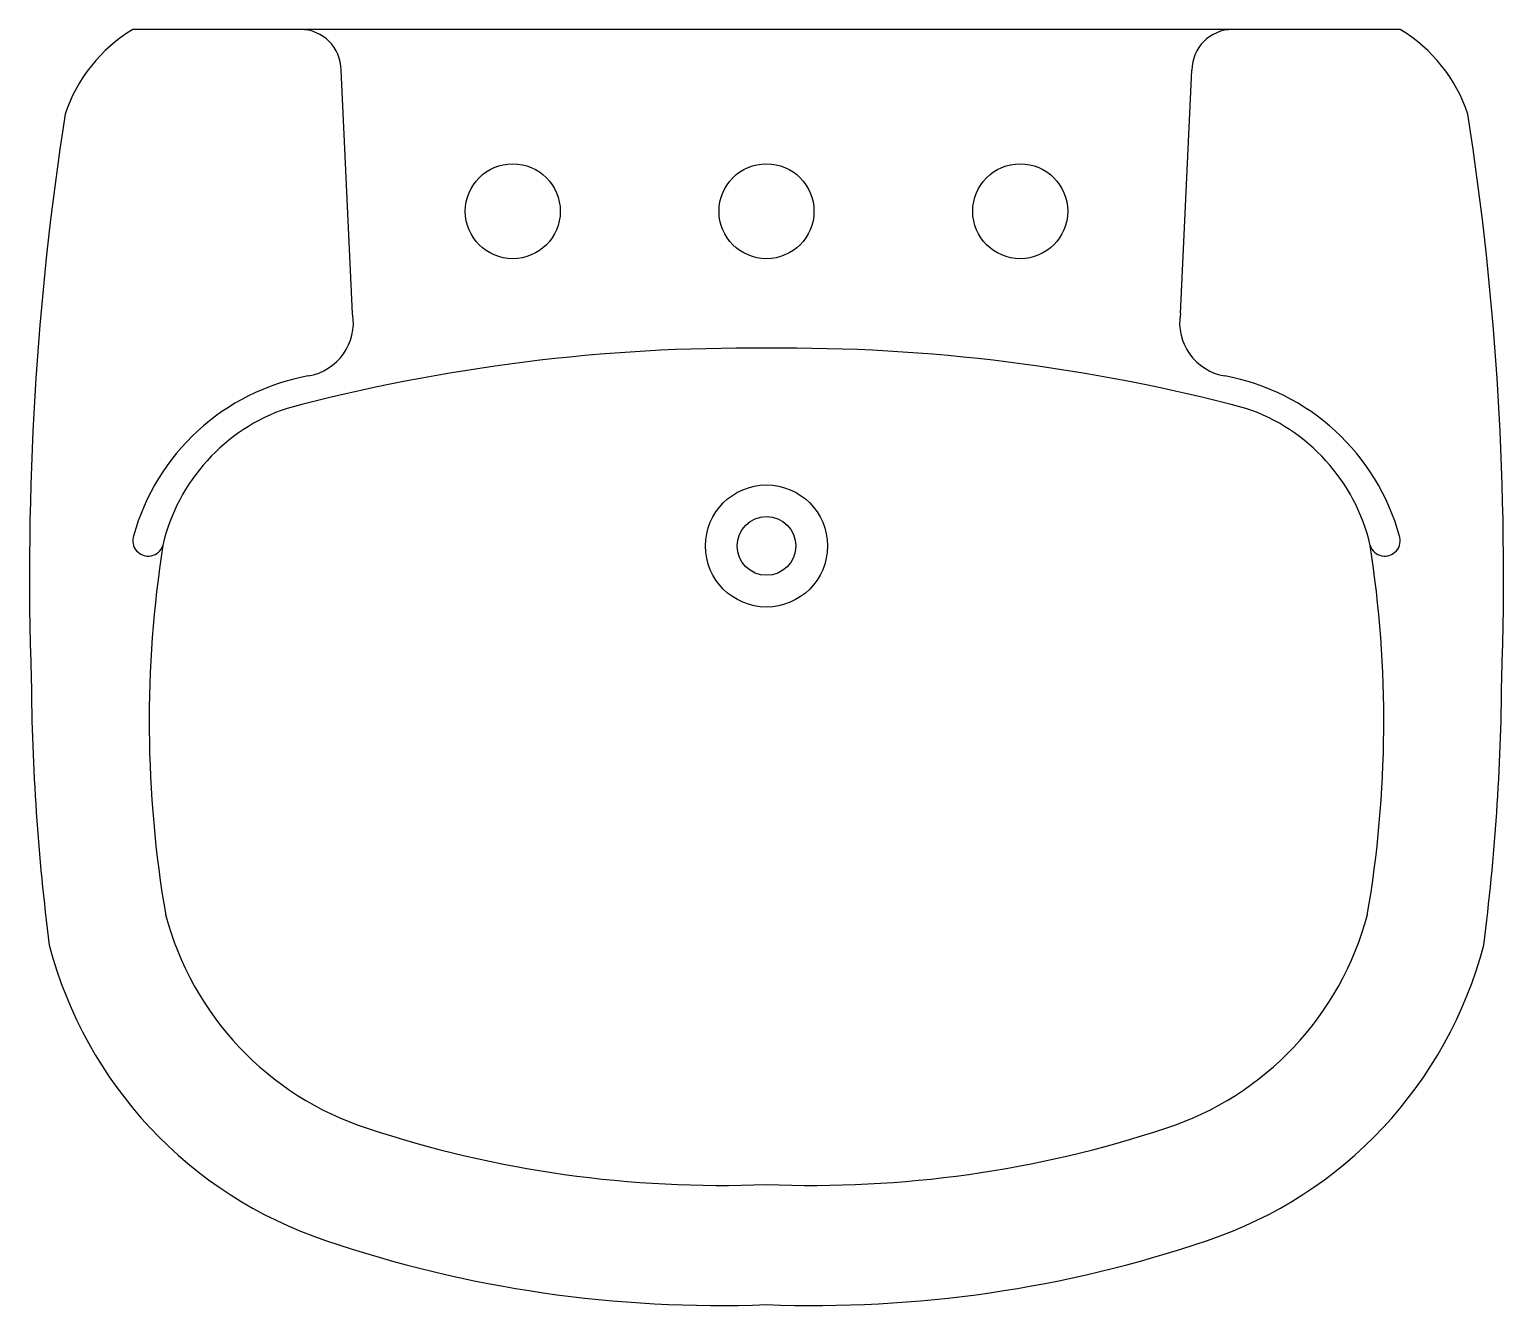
# Model space of a CAD drawing. Extents: x -825.518 to -824.975, y 509.525 to 509.995.
import ezdxf

# ---------------------------------------------------------------- set-up
doc = ezdxf.new("R2010")
doc.units = 0
doc.header["$LTSCALE"] = 50
doc.header["$MEASUREMENT"] = 0
doc.layers.add('A-PECAS', color=2, linetype='CONTINUOUS')

msp = doc.modelspace()

# ---------------------------------------------------------------- linework, layer by layer
at = {"layer": 'A-PECAS'}
msp.add_line((-825.0131598877265, 509.9952362131684), (-825.4803016603491, 509.9952362131684), dxfattribs=at)
at = {"layer": 'A-PECAS', "color": 1}
for p, q in [((-825.3992601806422, 509.8905500128708), (-825.403489008554, 509.9802362131684)), ((-825.0942013674335, 509.8905500128708), (-825.0899725395217, 509.9802362131684))]:
    msp.add_line(p, q, dxfattribs=at)
for centre, radius in [((-825.3402307740378, 509.9282373043218), 0.0175), ((-825.2467307740378, 509.9282373043218), 0.0175), ((-825.1532307740379, 509.9282373043218), 0.0175), ((-825.2467307740378, 509.8048641553844), 0.0225), ((-825.2467307740378, 509.8048641553844), 0.01081333829075447)]:
    msp.add_circle(centre, radius, dxfattribs=at)
at = {"layer": 'A-PECAS'}
for centre, radius, start, end in [((-825.4503905093816, 509.9457858442055), 0.05779287103757531, 121.1685754061517, 161.5976559717309), ((-825.043071038694, 509.9457858442055), 0.05779287103757531, 18.40234402826911, 58.83142459384829), ((-824.4126926928185, 509.794142972756), 1.105655816874011, 171.1614533497235, 181.9902982298156), ((-826.0807688552571, 509.794142972756), 1.105655816874011, 358.0097017701844, 8.83854665027651), ((-824.7068765239001, 509.7614684867034), 0.8108251813546982, 180.4045691485756, 187.3502034758919), ((-825.7865850241756, 509.7614684867034), 0.8108251813546982, 352.6497965241081, 359.5954308514244), ((-825.359535170365, 509.6974357996604), 0.1566186865463451, 194.6833295228882, 251.4939426829213), ((-825.1339263777106, 509.6974357996604), 0.1566186865463451, 288.5060573170787, 345.3166704771118), ((-825.264033467175, 509.9760288677713), 0.4511235051147663, 251.2225899955349, 272.1980998668912), ((-825.2294280809007, 509.9760288677713), 0.4511235051147663, 267.8019001331089, 288.7774100044651)]:
    msp.add_arc(centre, radius, start, end, dxfattribs=at)
at = {"layer": 'A-PECAS', "color": 1}
for centre, radius, start, end in [((-825.4184890085539, 509.9802362131684), 0.015, 0, 90), ((-825.0749725395217, 509.9802362131684), 0.015, 90, 180), ((-825.4189839358024, 509.8872373881746), 0.02, 279.6740050143169, 9.533906135737187), ((-825.0744776122732, 509.8872373881746), 0.02, 170.4660938642628, 260.3259949856831), ((-825.2533283421698, 509.2143868581869), 0.6633832544559957, 89.43016493366599, 104.8582025486678), ((-825.2401332059059, 509.2143868581869), 0.6633832544559957, 75.14179745133222, 90.56983506633401), ((-825.4008896108428, 509.7868134832096), 0.0820421025512764, 100.3455533579295, 164.6773215587457), ((-825.0925719372328, 509.7868134832096), 0.0820421025512764, 15.32267844125425, 79.65444664207051), ((-825.4011803318061, 509.7894371051098), 0.0697958780417635, 108.5963976632568, 167.0350006743918), ((-825.0922812162695, 509.7894371051098), 0.0697958780417635, 12.96499932560822, 71.40360233674323), ((-825.4746087950978, 509.8068037613189), 0.005674862038444707, 160.6214460936462, 342.4885369442434), ((-825.0523866122782, 509.7401231634917), 0.421843968480389, 171.1399476984218, 189.7328699199814), ((-825.4410749357975, 509.7401231634917), 0.421843968480389, 350.2671300800185, 8.860052301578198), ((-825.0188527529779, 509.8068037613189), 0.005674862038444707, 197.5114630557566, 19.37855390635385), ((-825.3586860383629, 509.6979075246859), 0.1132742313892645, 194.7709985161603, 251.902332157284), ((-825.1347755097128, 509.6979075246859), 0.1132742313892645, 288.097667842716, 345.2290014838397), ((-825.2634479737604, 509.9837398952019), 0.4145541831856471, 251.6623755578608, 272.3111207538562), ((-825.2300135743152, 509.9837398952019), 0.4145541831856471, 267.6888792461438, 288.3376244421393)]:
    msp.add_arc(centre, radius, start, end, dxfattribs=at)

doc.saveas('drawing.dxf')
